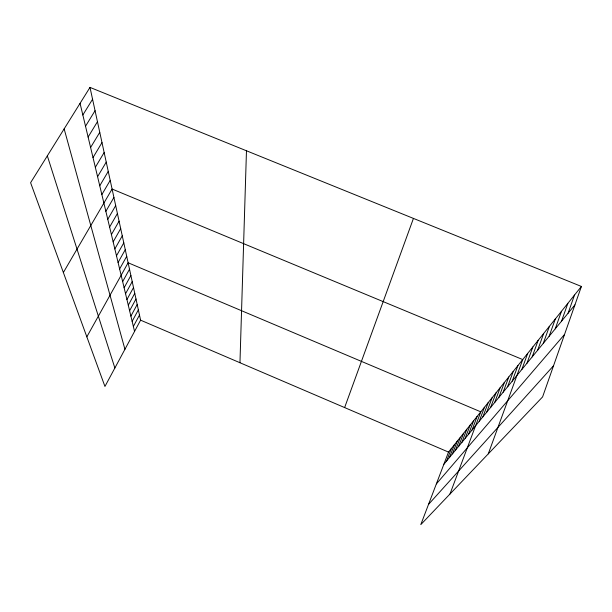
<?xml version="1.0" encoding="UTF-8"?>
<svg xmlns="http://www.w3.org/2000/svg" width="612" height="612" viewBox="0 0 612 612"><rect width="100%" height="100%" fill="white"/><g stroke="black" fill="none" stroke-linecap="round" stroke-linejoin="round"><path stroke-width="0.92" d="M239.958 362.732L246.468 150.774M581.4 286.454L542.592 396.913L420.804 524.606L448.512 452.084L581.4 286.454L89.995 87.394L30.6 182.713L104.943 386.455L140.599 320.168L89.995 87.394M568.097 313.199L574.5 295.053M561.533 321.178L567.867 303.322M555.222 328.858L561.479 311.279M549.14 336.256L555.329 318.944M537.634 350.248L543.693 333.456M543.28 343.378L549.408 326.334M532.188 356.873L538.178 340.326M344.625 407.577L413.444 218.415M521.852 369.449L527.705 353.376M526.932 363.268L532.853 346.966M512.198 381.192L517.928 365.571M488.277 453.859L522.732 359.573L112.088 189.031L63.365 272.516M507.6 386.784L513.269 371.369M498.849 397.433L504.395 382.439M503.156 392.193L508.763 376.992M490.633 407.431L496.057 392.827M494.68 402.505L500.157 387.71M482.891 416.841L488.208 402.612M486.701 412.205L492.071 397.792M472.005 430.083L477.153 416.382M449.988 494.006L480.803 411.838L128.115 262.762L86.835 336.837M479.196 421.339L484.452 407.286M465.12 438.46L470.161 425.095M468.517 434.329L473.612 420.804M455.496 450.164L460.385 437.289M458.618 446.37L463.559 433.334M461.823 442.468L466.811 429.272M446.622 460.958L451.365 448.527M449.506 457.455L454.295 444.878M452.459 453.859L457.302 441.13M132.146 321.331L138.358 309.856M133.362 326.433L139.49 315.073M130.892 316.098L137.195 304.501M129.606 310.72L135.994 299M128.29 305.212L134.77 293.362M126.936 299.543L133.508 287.571M125.544 293.729L132.215 281.619M124.121 287.747L130.892 275.507M122.652 281.604L129.522 269.219M119.631 268.974L126.715 256.313M118.085 262.479L125.276 249.681M116.487 255.808L123.792 242.857M114.842 248.931L122.262 235.842M113.159 241.855L120.694 228.613M111.415 234.572L119.08 221.169M109.617 227.06L117.412 213.504M107.766 219.318L115.691 205.601M105.861 211.324L113.916 197.447M101.86 194.57L110.206 180.349M99.756 185.773L108.255 171.375M97.583 176.684L106.236 162.111M95.334 167.283L104.155 152.526M93.009 157.552L101.997 142.604M90.607 147.477L99.764 132.337M88.113 137.042L97.453 121.704M85.527 126.217L95.059 110.688M82.842 114.987L92.573 99.251M443.822 464.37L574.92 304.891M436.348 483.931L564.532 334.458M428.522 504.403L553.546 365.739M140.599 320.168L448.512 452.084M47.331 155.861L114.865 368.003M64.145 128.88L124.932 349.291M80.057 103.336L134.548 331.413"/></g></svg>
